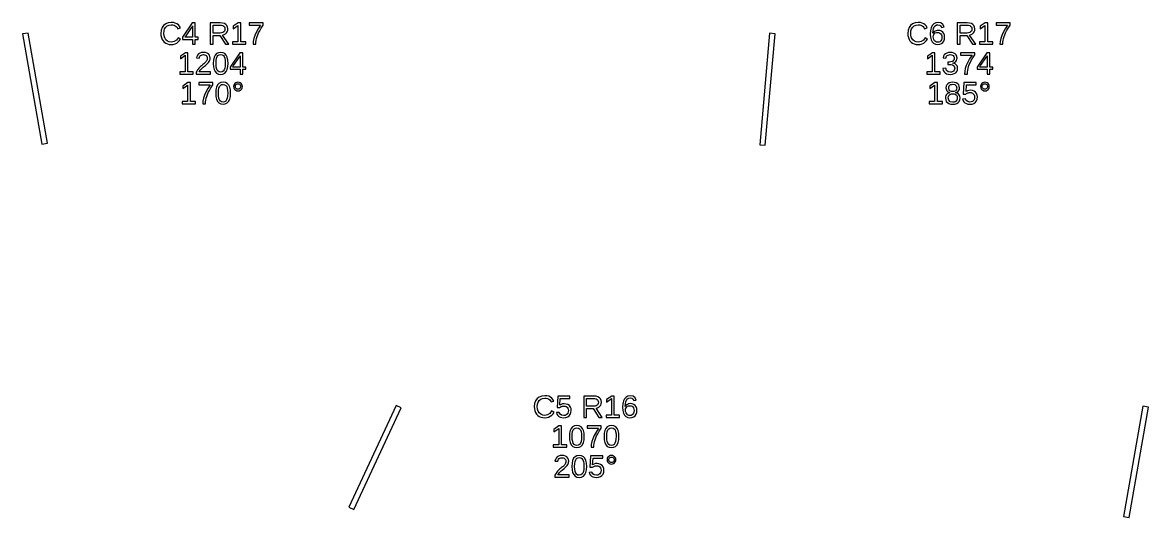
# Model space of a CAD drawing. Extents: x 194 to 2890, y 45 to 1503.
# Drawn here: x 523.3 to 824.7, y 45.3 to 177.9 of the extents above; entities that cross this region are included whole.
import ezdxf

# ---------------------------------------------------------------- set-up
doc = ezdxf.new("R2010")
doc.units = 0
doc.layers.get('0').update_dxf_attribs({"linetype": 'CONTINUOUS'})

msp = doc.modelspace()

# ---------------------------------------------------------------- linework, layer by layer
for points in [[(563.632, 172.093), (564.128, 172.222), (564.578, 172.437), (564.973, 172.734), (565.305, 173.109), (565.573, 173.564), (564.938, 173.881), (564.467, 173.219), (563.864, 172.821), (563.127, 172.689), (562.544, 172.76), (562.047, 172.974), (561.636, 173.33), (561.33, 173.803), (561.146, 174.368), (561.085, 175.024), (561.144, 175.685), (561.32, 176.244), (561.614, 176.703), (562.013, 177.043), (562.507, 177.247), (563.095, 177.315), (563.481, 177.286), (563.83, 177.198), (564.143, 177.051), (564.41, 176.848), (564.624, 176.593), (564.783, 176.286), (565.52, 176.53), (565.291, 176.961), (564.99, 177.315), (564.617, 177.592), (564.174, 177.791), (563.664, 177.91), (563.087, 177.95), (562.277, 177.863), (561.593, 177.604), (561.036, 177.173), (560.625, 176.589), (560.378, 175.873), (560.296, 175.024), (560.332, 174.441), (560.443, 173.913), (560.627, 173.44), (560.882, 173.028), (561.203, 172.685), (561.591, 172.41), (562.039, 172.21), (562.539, 172.09), (563.091, 172.05)], [(763.632, 172.093), (764.128, 172.222), (764.578, 172.437), (764.973, 172.734), (765.305, 173.109), (765.573, 173.564), (764.938, 173.881), (764.467, 173.219), (763.864, 172.821), (763.127, 172.689), (762.544, 172.76), (762.047, 172.974), (761.636, 173.33), (761.33, 173.803), (761.146, 174.368), (761.085, 175.024), (761.144, 175.685), (761.32, 176.244), (761.614, 176.703), (762.013, 177.043), (762.507, 177.247), (763.095, 177.315), (763.481, 177.286), (763.83, 177.198), (764.143, 177.051), (764.41, 176.848), (764.624, 176.593), (764.783, 176.286), (765.52, 176.53), (765.291, 176.961), (764.99, 177.315), (764.617, 177.592), (764.174, 177.791), (763.664, 177.91), (763.087, 177.95), (762.277, 177.863), (761.593, 177.604), (761.036, 177.173), (760.625, 176.589), (760.378, 175.873), (760.296, 175.024), (760.332, 174.441), (760.443, 173.913), (760.627, 173.44), (760.882, 173.028), (761.203, 172.685), (761.591, 172.41), (762.039, 172.21), (762.539, 172.09), (763.091, 172.05)], [(768.844, 172.108), (769.296, 172.283), (769.666, 172.575), (769.94, 172.967), (770.104, 173.445), (770.159, 174.007), (770.107, 174.528), (769.952, 174.973), (769.693, 175.342), (769.346, 175.618), (768.926, 175.783), (768.433, 175.838), (768.133, 175.817), (767.857, 175.752), (767.603, 175.645), (767.38, 175.496), (767.193, 175.309), (767.042, 175.081), (767.08, 175.761), (767.195, 176.325), (767.386, 176.772), (767.646, 177.096), (767.97, 177.291), (768.356, 177.356), (768.785, 177.278), (769.099, 177.045), (769.3, 176.656), (770, 176.782), (769.668, 177.431), (769.123, 177.82), (768.364, 177.95), (767.758, 177.861), (767.252, 177.595), (766.847, 177.152), (766.551, 176.544), (766.373, 175.782), (766.314, 174.866), (766.371, 174.022), (766.542, 173.323), (766.826, 172.77), (767.219, 172.37), (767.712, 172.13), (768.307, 172.05)], [(529.948, 145.586), (524.739, 175.13), (523.261, 174.87), (528.471, 145.326)], [(569.475, 173.429), (570.281, 173.429), (570.281, 174.007), (569.475, 174.007), (569.475, 177.864), (568.706, 177.864), (566.082, 173.999), (566.082, 173.429), (568.783, 173.429), (568.783, 172.132), (569.475, 172.132)], [(566.757, 174.007), (566.822, 174.089), (567.042, 174.39), (568.511, 176.554), (568.552, 176.618), (568.605, 176.708), (568.669, 176.823), (568.729, 176.932), (568.767, 177.004), (568.783, 177.038), (568.783, 174.007)], [(574.301, 174.512), (576.087, 174.512), (577.576, 172.132), (578.472, 172.132), (576.844, 174.601), (577.249, 174.713), (577.592, 174.896), (577.871, 175.151), (578.078, 175.463), (578.202, 175.821), (578.244, 176.225), (578.185, 176.702), (578.009, 177.104), (577.717, 177.431), (577.316, 177.672), (576.818, 177.816), (576.221, 177.864), (573.524, 177.864), (573.524, 172.132), (574.301, 172.132)], [(574.301, 175.126), (574.301, 177.242), (576.144, 177.242), (576.537, 177.213), (576.863, 177.125), (577.123, 176.979), (577.311, 176.778), (577.425, 176.524), (577.462, 176.217), (577.425, 175.898), (577.313, 175.63), (577.127, 175.413), (576.872, 175.254), (576.555, 175.158), (576.177, 175.126)], [(583.086, 172.754), (581.69, 172.754), (581.69, 177.864), (581.015, 177.864), (579.66, 176.933), (579.66, 176.241), (580.954, 177.165), (580.954, 172.754), (579.493, 172.754), (579.493, 172.132), (583.086, 172.132)], [(585.763, 172.655), (585.823, 173.166), (585.924, 173.665), (586.065, 174.161), (586.246, 174.662), (586.467, 175.167), (586.766, 175.739), (587.18, 176.44), (587.708, 177.27), (587.708, 177.864), (583.92, 177.864), (583.92, 177.242), (587, 177.242), (586.343, 176.228), (585.824, 175.295), (585.444, 174.445), (585.185, 173.648), (585.03, 172.877), (584.978, 172.132), (585.743, 172.132)], [(724.747, 174.935), (723.253, 175.065), (720.638, 145.18), (722.132, 145.049)], [(767.962, 172.687), (767.682, 172.828), (767.443, 173.063), (767.261, 173.372), (767.152, 173.734), (767.115, 174.15), (767.15, 174.474), (767.255, 174.749), (767.431, 174.974), (767.663, 175.14), (767.939, 175.239), (768.259, 175.273), (768.595, 175.235), (768.879, 175.122), (769.109, 174.935), (769.278, 174.678), (769.38, 174.358), (769.414, 173.975), (769.381, 173.589), (769.28, 173.263), (769.113, 172.996), (768.887, 172.798), (768.61, 172.68), (768.283, 172.64)], [(774.301, 174.512), (776.087, 174.512), (777.576, 172.132), (778.472, 172.132), (776.844, 174.601), (777.249, 174.713), (777.592, 174.896), (777.871, 175.151), (778.078, 175.463), (778.202, 175.821), (778.244, 176.225), (778.185, 176.702), (778.009, 177.104), (777.717, 177.431), (777.316, 177.672), (776.818, 177.816), (776.221, 177.864), (773.524, 177.864), (773.524, 172.132), (774.301, 172.132)], [(774.301, 175.126), (774.301, 177.242), (776.144, 177.242), (776.537, 177.213), (776.863, 177.125), (777.123, 176.979), (777.311, 176.778), (777.425, 176.524), (777.462, 176.217), (777.425, 175.898), (777.313, 175.63), (777.127, 175.413), (776.872, 175.254), (776.555, 175.158), (776.177, 175.126)], [(783.086, 172.754), (781.69, 172.754), (781.69, 177.864), (781.015, 177.864), (779.66, 176.933), (779.66, 176.241), (780.954, 177.165), (780.954, 172.754), (779.493, 172.754), (779.493, 172.132), (783.086, 172.132)], [(785.763, 172.655), (785.823, 173.166), (785.924, 173.665), (786.065, 174.161), (786.246, 174.662), (786.467, 175.167), (786.766, 175.739), (787.18, 176.44), (787.708, 177.27), (787.708, 177.864), (783.92, 177.864), (783.92, 177.242), (787, 177.242), (786.343, 176.228), (785.824, 175.295), (785.444, 174.445), (785.185, 173.648), (785.03, 172.877), (784.978, 172.132), (785.743, 172.132)], [(568.958, 164.754), (567.563, 164.754), (567.563, 169.864), (566.887, 169.864), (565.532, 168.933), (565.532, 168.241), (566.826, 169.165), (566.826, 164.754), (565.366, 164.754), (565.366, 164.132), (568.958, 164.132)], [(573.581, 164.754), (570.59, 164.754), (570.689, 164.946), (570.822, 165.144), (570.989, 165.346), (571.195, 165.559), (571.443, 165.789), (571.733, 166.036), (572.239, 166.457), (572.623, 166.797), (572.885, 167.057), (573.069, 167.277), (573.22, 167.496), (573.339, 167.716), (573.423, 167.936), (573.474, 168.157), (573.491, 168.379), (573.439, 168.843), (573.284, 169.23), (573.025, 169.541), (572.67, 169.768), (572.226, 169.904), (571.693, 169.95), (571.198, 169.905), (570.768, 169.769), (570.401, 169.543), (570.113, 169.24), (569.918, 168.876), (569.817, 168.448), (570.566, 168.379), (570.629, 168.663), (570.747, 168.901), (570.922, 169.093), (571.142, 169.235), (571.399, 169.319), (571.693, 169.348), (571.997, 169.319), (572.253, 169.232), (572.462, 169.087), (572.615, 168.89), (572.708, 168.646), (572.738, 168.355), (572.721, 168.13), (572.667, 167.921), (572.578, 167.728), (572.459, 167.547), (572.319, 167.37), (572.157, 167.199), (571.976, 167.031), (571.781, 166.863), (571.573, 166.695), (571.356, 166.522), (571.139, 166.34), (570.92, 166.148), (570.703, 165.943), (570.494, 165.724), (570.291, 165.488), (570.102, 165.233), (569.933, 164.953), (569.785, 164.648), (569.785, 164.132), (573.581, 164.132)], [(576.913, 164.134), (577.411, 164.387), (577.802, 164.807), (578.084, 165.387), (578.252, 166.118), (578.309, 167), (578.255, 167.894), (578.094, 168.629), (577.827, 169.205), (577.446, 169.619), (576.948, 169.867), (576.331, 169.95), (575.699, 169.868), (575.191, 169.623), (574.808, 169.213), (574.54, 168.64), (574.379, 167.902), (574.326, 167), (574.381, 166.114), (574.546, 165.382), (574.822, 164.803), (575.208, 164.385), (575.703, 164.134), (576.307, 164.05)], [(575.92, 164.711), (575.604, 164.9), (575.365, 165.214), (575.199, 165.664), (575.099, 166.259), (575.066, 167), (575.099, 167.759), (575.197, 168.362), (575.361, 168.806), (575.6, 169.112), (575.923, 169.295), (576.331, 169.356), (576.729, 169.294), (577.045, 169.108), (577.277, 168.798), (577.437, 168.351), (577.532, 167.751), (577.564, 167), (577.531, 166.271), (577.43, 165.68), (577.263, 165.226), (577.024, 164.905), (576.708, 164.712), (576.315, 164.648)], [(582.219, 165.429), (583.025, 165.429), (583.025, 166.007), (582.219, 166.007), (582.219, 169.864), (581.45, 169.864), (578.826, 165.999), (578.826, 165.429), (581.527, 165.429), (581.527, 164.132), (582.219, 164.132)], [(579.501, 166.007), (579.566, 166.089), (579.786, 166.39), (581.255, 168.554), (581.296, 168.618), (581.349, 168.708), (581.414, 168.823), (581.473, 168.932), (581.511, 169.004), (581.527, 169.038), (581.527, 166.007)], [(768.958, 164.754), (767.563, 164.754), (767.563, 169.864), (766.887, 169.864), (765.532, 168.933), (765.532, 168.241), (766.826, 169.165), (766.826, 164.754), (765.366, 164.754), (765.366, 164.132), (768.958, 164.132)], [(772.265, 164.099), (772.745, 164.244), (773.129, 164.486), (773.409, 164.816), (773.577, 165.225), (773.634, 165.714), (773.594, 166.06), (773.474, 166.363), (773.275, 166.626), (773.005, 166.835), (772.671, 166.978), (772.275, 167.057), (772.275, 167.073), (772.634, 167.179), (772.932, 167.335), (773.168, 167.539), (773.338, 167.791), (773.441, 168.089), (773.475, 168.432), (773.422, 168.875), (773.262, 169.247), (772.997, 169.549), (772.635, 169.772), (772.188, 169.905), (771.656, 169.95), (771.162, 169.906), (770.731, 169.774), (770.364, 169.555), (770.076, 169.258), (769.881, 168.892), (769.78, 168.457), (770.517, 168.4), (770.577, 168.678), (770.693, 168.911), (770.865, 169.099), (771.085, 169.237), (771.346, 169.32), (771.648, 169.348), (771.974, 169.318), (772.242, 169.229), (772.452, 169.081), (772.602, 168.882), (772.692, 168.64), (772.722, 168.355), (772.685, 168.068), (772.575, 167.826), (772.39, 167.629), (772.139, 167.483), (771.828, 167.395), (771.457, 167.366), (771.058, 167.366), (771.058, 166.731), (771.473, 166.731), (771.891, 166.702), (772.237, 166.615), (772.513, 166.469), (772.713, 166.271), (772.833, 166.028), (772.873, 165.739), (772.838, 165.41), (772.732, 165.14), (772.557, 164.929), (772.321, 164.778), (772.031, 164.687), (771.689, 164.656), (771.06, 164.769), (770.643, 165.108), (770.44, 165.674), (769.683, 165.604), (769.795, 165.134), (770, 164.746), (770.299, 164.443), (770.684, 164.225), (771.147, 164.094), (771.689, 164.05)], [(776.27, 164.655), (776.33, 165.166), (776.431, 165.665), (776.572, 166.161), (776.753, 166.662), (776.974, 167.167), (777.273, 167.739), (777.687, 168.44), (778.215, 169.27), (778.215, 169.864), (774.427, 169.864), (774.427, 169.242), (777.507, 169.242), (776.85, 168.228), (776.331, 167.295), (775.951, 166.445), (775.692, 165.648), (775.537, 164.877), (775.485, 164.132), (776.25, 164.132)], [(782.219, 165.429), (783.025, 165.429), (783.025, 166.007), (782.219, 166.007), (782.219, 169.864), (781.45, 169.864), (778.826, 165.999), (778.826, 165.429), (781.527, 165.429), (781.527, 164.132), (782.219, 164.132)], [(779.501, 166.007), (779.566, 166.089), (779.786, 166.39), (781.255, 168.554), (781.296, 168.618), (781.349, 168.708), (781.414, 168.823), (781.473, 168.932), (781.511, 169.004), (781.527, 169.038), (781.527, 166.007)], [(569.609, 156.754), (568.214, 156.754), (568.214, 161.864), (567.538, 161.864), (566.183, 160.933), (566.183, 160.241), (567.477, 161.165), (567.477, 156.754), (566.017, 156.754), (566.017, 156.132), (569.609, 156.132)], [(572.287, 156.655), (572.347, 157.166), (572.448, 157.665), (572.588, 158.161), (572.769, 158.662), (572.991, 159.167), (573.29, 159.739), (573.703, 160.44), (574.232, 161.27), (574.232, 161.864), (570.444, 161.864), (570.444, 161.242), (573.524, 161.242), (572.866, 160.228), (572.347, 159.295), (571.967, 158.445), (571.709, 157.648), (571.553, 156.877), (571.502, 156.132), (572.266, 156.132)], [(577.564, 156.134), (578.062, 156.387), (578.453, 156.807), (578.735, 157.387), (578.904, 158.118), (578.96, 159), (578.906, 159.894), (578.746, 160.629), (578.478, 161.205), (578.097, 161.619), (577.599, 161.867), (576.982, 161.95), (576.35, 161.868), (575.842, 161.623), (575.459, 161.213), (575.191, 160.64), (575.03, 159.902), (574.977, 159), (575.032, 158.114), (575.197, 157.382), (575.473, 156.803), (575.859, 156.385), (576.354, 156.134), (576.958, 156.05)], [(576.571, 156.711), (576.255, 156.9), (576.016, 157.214), (575.85, 157.664), (575.75, 158.259), (575.717, 159), (575.75, 159.759), (575.848, 160.362), (576.012, 160.806), (576.251, 161.112), (576.574, 161.295), (576.982, 161.356), (577.38, 161.294), (577.696, 161.108), (577.928, 160.798), (578.088, 160.351), (578.183, 159.751), (578.215, 159), (578.182, 158.271), (578.081, 157.68), (577.914, 157.226), (577.675, 156.905), (577.359, 156.712), (576.966, 156.648)], [(581.255, 159.668), (581.529, 159.781), (581.774, 159.968), (581.965, 160.21), (582.079, 160.484), (582.117, 160.79), (582.08, 161.097), (581.966, 161.371), (581.778, 161.612), (581.535, 161.8), (581.259, 161.912), (580.95, 161.95), (580.641, 161.912), (580.365, 161.798), (580.122, 161.608), (579.933, 161.365), (579.82, 161.093), (579.782, 160.79), (579.82, 160.488), (579.935, 160.215), (580.126, 159.972), (580.37, 159.783), (580.645, 159.669), (580.95, 159.631)], [(580.761, 160.082), (580.591, 160.154), (580.439, 160.274), (580.32, 160.427), (580.249, 160.599), (580.226, 160.79), (580.249, 160.981), (580.319, 161.154), (580.435, 161.307), (580.585, 161.427), (580.757, 161.499), (580.95, 161.523), (581.143, 161.499), (581.314, 161.429), (581.464, 161.311), (581.581, 161.159), (581.651, 160.986), (581.674, 160.79), (581.65, 160.597), (581.58, 160.424), (581.462, 160.271), (581.311, 160.153), (581.14, 160.082), (580.95, 160.058)], [(769.609, 156.754), (768.214, 156.754), (768.214, 161.864), (767.538, 161.864), (766.183, 160.933), (766.183, 160.241), (767.477, 161.165), (767.477, 156.754), (766.017, 156.754), (766.017, 156.132), (769.609, 156.132)], [(772.916, 156.099), (773.399, 156.247), (773.784, 156.494), (774.064, 156.828), (774.233, 157.24), (774.289, 157.731), (774.255, 158.087), (774.153, 158.401), (773.983, 158.672), (773.753, 158.892), (773.468, 159.047), (773.129, 159.138), (773.129, 159.155), (773.422, 159.247), (773.67, 159.401), (773.874, 159.614), (774.025, 159.873), (774.116, 160.159), (774.146, 160.473), (774.092, 160.895), (773.928, 161.254), (773.656, 161.551), (773.29, 161.773), (772.844, 161.906), (772.319, 161.95), (771.806, 161.905), (771.367, 161.769), (771.003, 161.543), (770.731, 161.244), (770.567, 160.89), (770.513, 160.481), (770.543, 160.167), (770.633, 159.881), (770.783, 159.623), (770.986, 159.407), (771.232, 159.248), (771.522, 159.146), (771.522, 159.13), (771.208, 159.042), (770.934, 158.888), (770.7, 158.666), (770.521, 158.391), (770.414, 158.077), (770.379, 157.722), (770.436, 157.229), (770.609, 156.816), (770.897, 156.486), (771.288, 156.244), (771.767, 156.099), (772.336, 156.05)], [(772.014, 159.452), (771.752, 159.538), (771.54, 159.681), (771.385, 159.88), (771.292, 160.13), (771.262, 160.432), (771.292, 160.728), (771.382, 160.971), (771.532, 161.16), (771.74, 161.296), (772.002, 161.377), (772.319, 161.405), (772.912, 161.297), (773.267, 160.972), (773.385, 160.432), (773.355, 160.11), (773.265, 159.853), (773.115, 159.661), (772.907, 159.529), (772.645, 159.45), (772.328, 159.423)], [(777.492, 156.108), (777.991, 156.282), (778.396, 156.571), (778.696, 156.961), (778.876, 157.437), (778.935, 157.999), (778.88, 158.497), (778.712, 158.929), (778.433, 159.293), (778.06, 159.569), (777.61, 159.734), (777.084, 159.789), (776.638, 159.749), (776.243, 159.627), (775.9, 159.423), (776.01, 161.242), (778.602, 161.242), (778.602, 161.864), (775.343, 161.864), (775.151, 158.78), (775.868, 158.78), (776.038, 158.915), (776.209, 159.021), (776.38, 159.098), (776.556, 159.15), (776.74, 159.181), (776.934, 159.191), (777.287, 159.154), (777.589, 159.043), (777.839, 158.858), (778.025, 158.612), (778.137, 158.321), (778.175, 157.983), (778.138, 157.597), (778.026, 157.271), (777.841, 157.004), (777.59, 156.806), (777.282, 156.688), (776.917, 156.648), (776.358, 156.743), (775.961, 157.026), (775.725, 157.499), (774.985, 157.413), (775.112, 157.006), (775.319, 156.668), (775.607, 156.4), (775.97, 156.206), (776.401, 156.089), (776.901, 156.05)], [(781.255, 159.668), (781.529, 159.781), (781.774, 159.968), (781.965, 160.21), (782.079, 160.484), (782.117, 160.79), (782.08, 161.097), (781.966, 161.371), (781.778, 161.612), (781.535, 161.8), (781.259, 161.912), (780.95, 161.95), (780.641, 161.912), (780.365, 161.798), (780.122, 161.608), (779.933, 161.365), (779.82, 161.093), (779.782, 160.79), (779.82, 160.488), (779.935, 160.215), (780.126, 159.972), (780.37, 159.783), (780.645, 159.669), (780.95, 159.631)], [(780.761, 160.082), (780.591, 160.154), (780.439, 160.274), (780.32, 160.427), (780.249, 160.599), (780.226, 160.79), (780.249, 160.981), (780.319, 161.154), (780.435, 161.307), (780.585, 161.427), (780.757, 161.499), (780.95, 161.523), (781.143, 161.499), (781.314, 161.429), (781.464, 161.311), (781.581, 161.159), (781.651, 160.986), (781.674, 160.79), (781.65, 160.597), (781.58, 160.424), (781.462, 160.271), (781.311, 160.153), (781.14, 160.082), (780.95, 160.058)], [(771.672, 156.731), (771.27, 157.126), (771.135, 157.783), (771.17, 158.098), (771.275, 158.365), (771.449, 158.583), (771.685, 158.745), (771.975, 158.842), (772.319, 158.874), (772.673, 158.844), (772.97, 158.754), (773.21, 158.603), (773.387, 158.394), (773.493, 158.126), (773.528, 157.8), (773.495, 157.42), (773.398, 157.115), (773.235, 156.886), (773.006, 156.727), (772.709, 156.631), (772.344, 156.599)], [(663.632, 72.093), (664.128, 72.222), (664.578, 72.437), (664.973, 72.734), (665.305, 73.109), (665.573, 73.564), (664.938, 73.881), (664.467, 73.219), (663.864, 72.821), (663.127, 72.689), (662.544, 72.76), (662.047, 72.974), (661.636, 73.33), (661.33, 73.803), (661.146, 74.368), (661.085, 75.024), (661.144, 75.685), (661.32, 76.244), (661.614, 76.703), (662.013, 77.043), (662.507, 77.247), (663.095, 77.315), (663.481, 77.286), (663.83, 77.198), (664.143, 77.051), (664.41, 76.848), (664.624, 76.593), (664.783, 76.286), (665.52, 76.53), (665.291, 76.961), (664.99, 77.315), (664.617, 77.592), (664.174, 77.791), (663.664, 77.91), (663.087, 77.95), (662.277, 77.864), (661.593, 77.605), (661.036, 77.173), (660.625, 76.589), (660.378, 75.873), (660.296, 75.024), (660.332, 74.442), (660.443, 73.913), (660.627, 73.44), (660.882, 73.028), (661.203, 72.685), (661.591, 72.41), (662.039, 72.21), (662.539, 72.09), (663.091, 72.05)], [(668.732, 72.108), (669.23, 72.282), (669.636, 72.571), (669.935, 72.961), (670.115, 73.437), (670.175, 73.999), (670.119, 74.497), (669.952, 74.928), (669.672, 75.293), (669.299, 75.569), (668.85, 75.734), (668.324, 75.789), (667.877, 75.749), (667.483, 75.627), (667.14, 75.423), (667.249, 77.242), (669.841, 77.242), (669.841, 77.864), (666.582, 77.864), (666.391, 74.78), (667.107, 74.78), (667.278, 74.915), (667.449, 75.021), (667.62, 75.098), (667.795, 75.15), (667.98, 75.181), (668.173, 75.191), (668.527, 75.154), (668.829, 75.043), (669.078, 74.858), (669.265, 74.612), (669.377, 74.32), (669.414, 73.983), (669.377, 73.597), (669.266, 73.271), (669.08, 73.004), (668.829, 72.806), (668.522, 72.688), (668.157, 72.648), (667.598, 72.743), (667.2, 73.026), (666.965, 73.499), (666.224, 73.413), (666.351, 73.006), (666.559, 72.668), (666.847, 72.4), (667.209, 72.206), (667.64, 72.089), (668.14, 72.05)], [(674.301, 74.512), (676.087, 74.512), (677.576, 72.132), (678.472, 72.132), (676.844, 74.601), (677.249, 74.713), (677.592, 74.896), (677.871, 75.15), (678.078, 75.463), (678.202, 75.821), (678.244, 76.225), (678.185, 76.702), (678.009, 77.104), (677.717, 77.431), (677.316, 77.672), (676.818, 77.816), (676.221, 77.864), (673.524, 77.864), (673.524, 72.132), (674.301, 72.132)], [(674.301, 75.126), (674.301, 77.242), (676.144, 77.242), (676.537, 77.213), (676.863, 77.125), (677.123, 76.98), (677.311, 76.778), (677.425, 76.524), (677.462, 76.217), (677.425, 75.898), (677.313, 75.63), (677.127, 75.413), (676.872, 75.254), (676.555, 75.158), (676.177, 75.126)], [(683.086, 72.754), (681.69, 72.754), (681.69, 77.864), (681.015, 77.864), (679.66, 76.933), (679.66, 76.241), (680.954, 77.165), (680.954, 72.754), (679.493, 72.754), (679.493, 72.132), (683.086, 72.132)], [(686.446, 72.109), (686.899, 72.283), (687.269, 72.575), (687.542, 72.967), (687.706, 73.445), (687.761, 74.007), (687.709, 74.528), (687.554, 74.973), (687.295, 75.342), (686.948, 75.618), (686.528, 75.783), (686.036, 75.838), (685.736, 75.817), (685.459, 75.752), (685.206, 75.645), (684.983, 75.496), (684.795, 75.308), (684.644, 75.081), (684.683, 75.761), (684.797, 76.325), (684.988, 76.772), (685.249, 77.096), (685.572, 77.291), (685.959, 77.356), (686.387, 77.278), (686.702, 77.045), (686.903, 76.656), (687.602, 76.782), (687.271, 77.431), (686.725, 77.82), (685.967, 77.95), (685.361, 77.861), (684.855, 77.595), (684.449, 77.152), (684.153, 76.544), (683.975, 75.782), (683.916, 74.866), (683.973, 74.022), (684.144, 73.323), (684.429, 72.77), (684.821, 72.37), (685.315, 72.13), (685.91, 72.05)], [(624.68, 74.683), (623.32, 75.317), (610.642, 48.128), (612.001, 47.494)], [(685.564, 72.687), (685.284, 72.828), (685.045, 73.063), (684.863, 73.372), (684.754, 73.734), (684.718, 74.15), (684.753, 74.474), (684.858, 74.749), (685.033, 74.974), (685.265, 75.14), (685.541, 75.239), (685.861, 75.273), (686.198, 75.235), (686.481, 75.123), (686.711, 74.935), (686.881, 74.678), (686.983, 74.358), (687.017, 73.975), (686.983, 73.589), (686.883, 73.263), (686.715, 72.996), (686.489, 72.798), (686.213, 72.68), (685.885, 72.64)], [(824.739, 74.87), (823.261, 75.13), (818.052, 45.586), (819.529, 45.325)], [(668.958, 64.754), (667.563, 64.754), (667.563, 69.864), (666.887, 69.864), (665.532, 68.933), (665.532, 68.241), (666.826, 69.165), (666.826, 64.754), (665.366, 64.754), (665.366, 64.132), (668.958, 64.132)], [(672.278, 64.134), (672.776, 64.386), (673.168, 64.807), (673.449, 65.387), (673.618, 66.118), (673.674, 67), (673.621, 67.894), (673.46, 68.629), (673.192, 69.205), (672.812, 69.619), (672.313, 69.867), (671.697, 69.95), (671.065, 69.868), (670.557, 69.623), (670.173, 69.213), (669.905, 68.64), (669.744, 67.902), (669.691, 67), (669.746, 66.114), (669.912, 65.382), (670.187, 64.803), (670.573, 64.385), (671.068, 64.134), (671.672, 64.05)], [(671.286, 64.711), (670.969, 64.9), (670.73, 65.214), (670.564, 65.664), (670.465, 66.259), (670.431, 67), (670.464, 67.76), (670.563, 68.362), (670.726, 68.806), (670.965, 69.112), (671.289, 69.295), (671.697, 69.356), (672.095, 69.294), (672.41, 69.108), (672.643, 68.798), (672.802, 68.351), (672.898, 67.751), (672.93, 67), (672.896, 66.271), (672.796, 65.68), (672.629, 65.226), (672.389, 64.905), (672.073, 64.712), (671.681, 64.648)], [(676.27, 64.655), (676.33, 65.166), (676.431, 65.665), (676.572, 66.161), (676.753, 66.662), (676.974, 67.167), (677.273, 67.739), (677.687, 68.44), (678.215, 69.27), (678.215, 69.864), (674.427, 69.864), (674.427, 69.242), (677.507, 69.242), (676.85, 68.228), (676.331, 67.295), (675.951, 66.445), (675.692, 65.648), (675.537, 64.877), (675.485, 64.132), (676.25, 64.132)], [(681.547, 64.134), (682.046, 64.386), (682.437, 64.807), (682.718, 65.387), (682.887, 66.118), (682.943, 67), (682.89, 67.894), (682.729, 68.629), (682.461, 69.205), (682.081, 69.619), (681.582, 69.867), (680.966, 69.95), (680.334, 69.868), (679.826, 69.623), (679.442, 69.213), (679.174, 68.64), (679.014, 67.902), (678.96, 67), (679.015, 66.114), (679.181, 65.382), (679.456, 64.803), (679.842, 64.385), (680.337, 64.134), (680.942, 64.05)], [(680.555, 64.711), (680.238, 64.9), (680, 65.214), (679.834, 65.664), (679.734, 66.259), (679.701, 67), (679.733, 67.76), (679.832, 68.362), (679.996, 68.806), (680.235, 69.112), (680.558, 69.295), (680.966, 69.356), (681.364, 69.294), (681.679, 69.108), (681.912, 68.798), (682.071, 68.351), (682.167, 67.751), (682.199, 67), (682.165, 66.271), (682.065, 65.68), (681.898, 65.226), (681.659, 64.905), (681.343, 64.712), (680.95, 64.648)], [(669.597, 56.754), (666.607, 56.754), (666.705, 56.946), (666.838, 57.144), (667.005, 57.346), (667.211, 57.559), (667.459, 57.789), (667.75, 58.036), (668.256, 58.457), (668.64, 58.797), (668.901, 59.057), (669.086, 59.277), (669.237, 59.496), (669.355, 59.716), (669.44, 59.936), (669.491, 60.157), (669.508, 60.379), (669.456, 60.843), (669.301, 61.23), (669.042, 61.541), (668.687, 61.768), (668.242, 61.904), (667.709, 61.95), (667.215, 61.905), (666.784, 61.769), (666.417, 61.543), (666.129, 61.24), (665.935, 60.876), (665.833, 60.449), (666.582, 60.379), (666.645, 60.663), (666.764, 60.901), (666.938, 61.093), (667.159, 61.235), (667.416, 61.319), (667.709, 61.348), (668.013, 61.319), (668.27, 61.232), (668.478, 61.087), (668.632, 60.89), (668.724, 60.646), (668.755, 60.355), (668.737, 60.13), (668.683, 59.921), (668.594, 59.728), (668.476, 59.547), (668.336, 59.37), (668.173, 59.199), (667.992, 59.031), (667.798, 58.863), (667.589, 58.695), (667.373, 58.522), (667.155, 58.34), (666.936, 58.148), (666.72, 57.943), (666.51, 57.724), (666.307, 57.488), (666.118, 57.233), (665.949, 56.953), (665.801, 56.648), (665.801, 56.132), (669.597, 56.132)], [(672.929, 56.134), (673.427, 56.386), (673.819, 56.807), (674.1, 57.387), (674.269, 58.118), (674.325, 59), (674.272, 59.894), (674.111, 60.629), (673.843, 61.205), (673.463, 61.619), (672.964, 61.867), (672.348, 61.95), (671.716, 61.868), (671.208, 61.623), (670.824, 61.213), (670.556, 60.64), (670.396, 59.902), (670.342, 59), (670.397, 58.114), (670.563, 57.382), (670.838, 56.803), (671.224, 56.385), (671.719, 56.134), (672.323, 56.05)], [(671.937, 56.711), (671.62, 56.9), (671.382, 57.214), (671.215, 57.664), (671.116, 58.259), (671.082, 59), (671.115, 59.76), (671.214, 60.362), (671.377, 60.806), (671.616, 61.112), (671.94, 61.295), (672.348, 61.356), (672.746, 61.294), (673.061, 61.108), (673.294, 60.798), (673.453, 60.351), (673.549, 59.751), (673.581, 59), (673.547, 58.271), (673.447, 57.68), (673.28, 57.226), (673.04, 56.905), (672.724, 56.712), (672.332, 56.648)], [(677.492, 56.108), (677.991, 56.282), (678.396, 56.571), (678.696, 56.961), (678.876, 57.437), (678.935, 57.999), (678.88, 58.497), (678.712, 58.928), (678.433, 59.293), (678.06, 59.569), (677.61, 59.734), (677.084, 59.789), (676.638, 59.749), (676.243, 59.627), (675.9, 59.423), (676.01, 61.242), (678.602, 61.242), (678.602, 61.864), (675.343, 61.864), (675.151, 58.78), (675.868, 58.78), (676.038, 58.915), (676.209, 59.021), (676.38, 59.098), (676.556, 59.15), (676.74, 59.181), (676.934, 59.191), (677.287, 59.154), (677.589, 59.043), (677.839, 58.858), (678.025, 58.612), (678.137, 58.321), (678.175, 57.983), (678.138, 57.597), (678.026, 57.271), (677.841, 57.004), (677.59, 56.806), (677.282, 56.688), (676.917, 56.648), (676.358, 56.743), (675.961, 57.026), (675.725, 57.499), (674.985, 57.413), (675.112, 57.006), (675.319, 56.668), (675.607, 56.4), (675.97, 56.206), (676.401, 56.089), (676.901, 56.05)], [(681.255, 59.668), (681.529, 59.781), (681.774, 59.968), (681.965, 60.21), (682.079, 60.484), (682.117, 60.79), (682.08, 61.097), (681.966, 61.371), (681.778, 61.612), (681.535, 61.8), (681.259, 61.912), (680.95, 61.95), (680.641, 61.912), (680.365, 61.798), (680.122, 61.608), (679.933, 61.365), (679.82, 61.093), (679.782, 60.79), (679.82, 60.488), (679.935, 60.215), (680.126, 59.972), (680.37, 59.783), (680.645, 59.669), (680.95, 59.631)], [(680.761, 60.082), (680.591, 60.154), (680.439, 60.273), (680.32, 60.427), (680.249, 60.599), (680.226, 60.79), (680.249, 60.981), (680.319, 61.154), (680.435, 61.307), (680.585, 61.427), (680.757, 61.499), (680.95, 61.523), (681.143, 61.499), (681.314, 61.429), (681.464, 61.311), (681.581, 61.159), (681.651, 60.986), (681.674, 60.79), (681.65, 60.597), (681.58, 60.424), (681.462, 60.272), (681.311, 60.153), (681.14, 60.082), (680.95, 60.058)]]:
    msp.add_lwpolyline(points, close=True)

doc.saveas('drawing.dxf')
